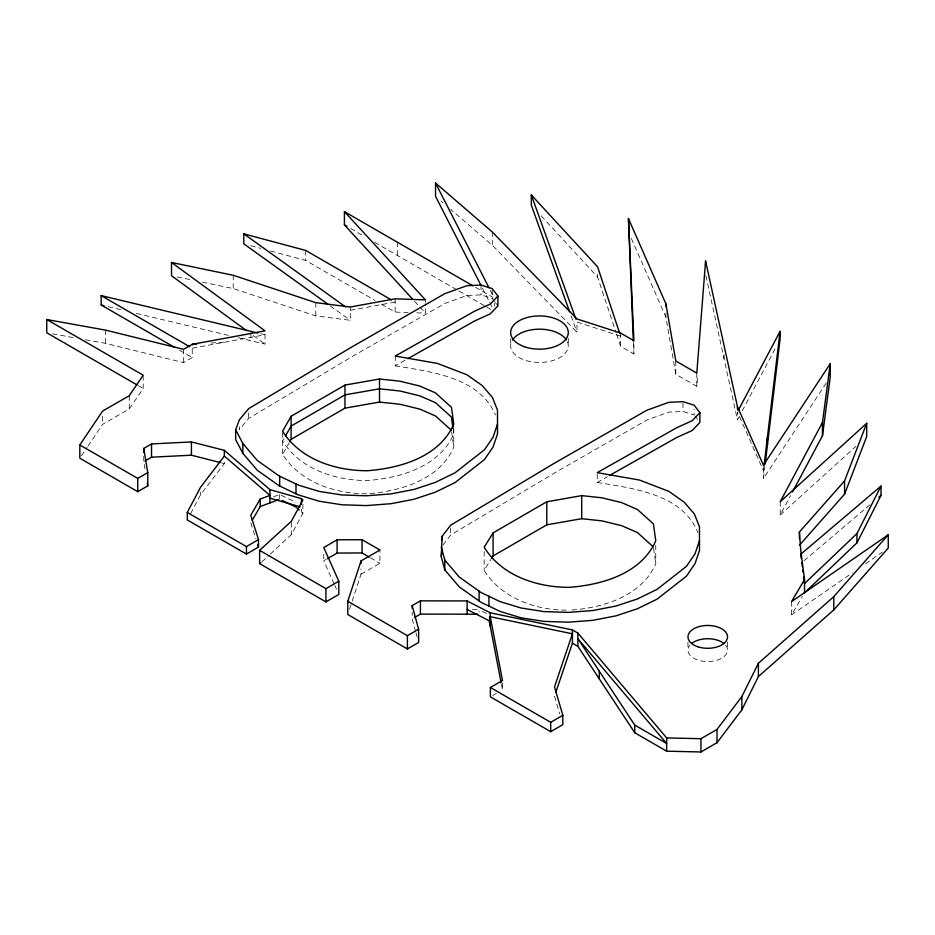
<?xml version="1.0" encoding="UTF-8"?>
<svg xmlns="http://www.w3.org/2000/svg" width="935" height="935" viewBox="0 0 935 935"><rect width="100%" height="100%" fill="white"/><g stroke="black" fill="none" stroke-linecap="round" stroke-linejoin="round"><path stroke-width="0.7" stroke-dasharray="4.67 3.51" d="M665.884 313.108L665.884 317.082L675.795 374.234L696.797 386.365L697.709 374.725M763.778 467.687L763.428 470.55L737.435 411.973L737.435 419.897L739.468 416.052M826.26 383.011L763.428 478.475L764.807 466.997M349.561 609.153L351.77 602.432M352.203 601.088L361.027 574.183L361.027 568.889M190.635 513.584L200.674 494.533L224.342 463.585L224.342 461.095M742.168 410.944L776.003 346.978M780.222 501.733L780.222 514.986L790.449 495.807M270.332 554.081L291.44 534.446L302.893 513.21L302.893 501.277M284.018 438.515L282.604 441.004C300.228 469.241 335.291 480.543 367.175 480.532C400.145 478.077 439.333 466.81 453.779 433.992L453.194 429.761M453.779 428.382L453.779 447.246C439.333 480.076 400.145 491.342 367.175 493.797C335.291 493.809 300.228 482.495 282.604 454.27L288.985 443.061M655.751 545.117L655.751 563.852C641.772 595.665 604.092 607.563 571.928 610.006M791.524 601.626L791.524 614.879L802.359 596.518M566.248 610.134C534.995 610.111 501.183 597.851 484.155 570.303L490.863 559.527M81.439 455.812L87.119 447.351M87.937 446.147L102.546 424.397L129.252 408.981L143.195 388.469L143.195 376.536M442.98 545.023L450.623 535.054L554.35 473.052L646.775 420.072L668.887 412.101L683.006 411.482L694.144 414.988L694.144 409.378M494.638 301.584L492.172 298.382L481.034 294.876L466.916 295.495L444.803 303.466L352.378 356.445L248.652 418.436L239.383 429.574L239.383 426.781M261.894 561.947L269.28 555.063M780.222 514.986L855.887 446.369M804.042 560.731L870.029 504.701M791.524 614.879L852.428 572.804M865.565 563.723L882.278 552.176M85.436 339.756L105.503 343.367L183.54 362.593L192.236 357.579L192.236 344.314M334.181 584.094L323.755 560.778L326.186 559.375M361.027 574.183L379.926 563.279L379.926 550.025M492.803 695.453L496.438 693.349M395.26 356.048L395.26 365.842L405.311 360.139M597.231 474.057L597.231 482.46L607.283 476.745M273.604 496.801L279.67 494.522L295.998 502.317M192.236 348.206L265.037 334.742L260.795 333.737M395.154 302.075L350.274 310.291L347.913 308.585M211.006 343.04L225.44 342.058M472.455 609.456L479.106 609.468L479.106 611.841M381.293 304.062L395.154 312.068L408.139 312.524M416.788 312.816L425.448 313.12L425.448 303.84M202.369 282.136L233.236 288.553L315.761 315.901L350.274 320.284L350.274 307.019M395.26 365.842C430.848 371.779 479.328 377.074 495.48 414.918M597.231 482.46C633.135 488.386 682.585 493.925 697.966 532.81M52.477 333.818L75.408 337.944M177.124 276.889L191.149 279.81M108.226 306.68L122.345 310.046M136.475 313.424L228.315 335.349M238.203 337.71L265.037 344.115L265.037 330.861M221.595 462.895L224.342 463.585M250.814 245.706L260.666 248.348M270.519 250.989L305.71 260.421L374.993 300.427M620.63 336.132L576.965 322.014L576.965 332.194L492.277 245.227L450.81 209.463M482.355 611.467L487.614 613.979M616.562 334.087L620.63 346.312L633.907 353.979L633.907 340.726M475.412 287.267L493.049 297.447M350.718 228.537L364.58 236.543M374.666 242.364L457.788 290.353M459.05 291.077L485.487 306.341M486.749 307.066L491.787 309.976M179.59 350.274L192.236 357.579M138.193 385.571L143.195 388.469M370.389 557.774L379.926 563.279M330.16 305.839L350.274 320.284M253.338 335.572L265.037 344.115M440.993 200.99L443.178 202.872M302.893 513.21L301.421 511.889L301.421 508.324M541.201 215.868L597.594 276.994L616.107 332.72M414.579 301.28L425.448 313.12M694.974 416.052L697.428 419.266M495.457 302.659L497.911 305.862M490.337 290.411L493.645 296.874M482.413 288.144L489.017 301.082M489.683 302.379L492.979 308.842M334.765 585.392L336.507 589.284M631.37 238.46L665.884 317.082M571.075 315.796L576.965 332.194M250.767 522.747L255.933 538.981M554.502 696.224L559.656 713.837M415.584 631.37L412.171 618.876L412.171 612.238M415.958 632.761L417.103 636.922M705.902 275.696L737.435 419.897M501.417 684.186L502.504 689.855L502.504 680.481M144.224 464.52L144.937 468.786M653.612 548.366L655.751 563.852M451.64 431.76L453.779 447.246M633.392 342.339L633.907 353.979M763.428 467.886L763.428 478.475M727.535 642.181L727.535 650.129M724.076 354.844L724.076 358.818M696.797 373.112L696.797 386.365M687.961 642.181L687.961 650.129M683.006 403.078L683.006 411.482M675.795 360.98L675.795 374.234M620.63 333.059L620.63 346.312M597.594 274.084L597.594 276.994M568.258 338.306L568.258 346.266M510.697 338.715L510.697 345.342M494.299 303.478L494.299 306.131M492.277 231.962L492.277 245.227M492.172 289.979L492.172 298.382M484.155 551.557L484.155 570.303M481.034 285.07L481.034 294.876M450.623 528.041L450.623 535.054M425.448 299.866L425.448 302.519M397.352 242.2L397.352 255.454M395.154 298.814L395.154 312.068M323.755 554.139L323.755 560.778M315.761 302.648L315.761 315.901M305.71 250.44L305.71 260.421M291.44 522.513L291.44 534.446M282.604 432.601L282.604 454.27M279.67 494.522L279.67 499.267M250.919 332.708L250.919 340.749M248.652 412.838L248.652 418.436M233.236 275.287L233.236 288.553M200.674 492.044L200.674 494.533M183.54 349.339L183.54 362.593M143.756 456.373L143.756 461.68M129.252 395.727L129.252 408.981M105.503 330.113L105.503 343.367M102.546 416.437L102.546 424.397M725.677 645.302A19.787 11.419 0 0 1 707.748 661.559A19.787 11.419 0 0 1 689.82 645.302M567.487 341.953A28.798 16.62 0 0 1 538.677 362.429A28.798 16.62 0 0 1 511.877 341.065"/><path stroke-width="1.4" d="M792.494 491.974L822.484 435.722L830.233 376.98L830.233 363.715L763.428 465.209L737.435 406.632L705.598 261.029L696.797 373.112L675.795 360.98L665.884 303.828L628.449 218.533L633.322 340.889M699.883 412.674L692.157 420.727L676.858 427.646L597.231 472.654L639.458 480.041L668.887 491.366L684.198 502.188L694.401 514.016L699.485 526.849L699.473 550.505L695.009 563.653L686.465 576.147L657.083 599.16L637.319 608.802L615.931 615.861L592.93 620.326L568.316 622.196L543.784 621.378L521.064 617.801L500.143 611.443L481.034 602.327L459.26 586.876L444.803 569.883L441.273 556.746L442.126 536.328L450.623 525.248L554.35 463.246L646.775 410.266L668.887 402.307L683.006 401.676L694.144 405.182L699.883 412.674L699.883 422.468L692.157 430.532L676.858 437.44L609.795 475.319M441.273 556.746L441.811 550.107M763.942 466.249L780.059 331.387L738.112 410.699M765.146 464.122L780.059 339.3L780.059 331.387M822.484 435.722L822.484 422.468L830.233 363.715M822.484 422.468L780.222 501.733L866.698 423.298L844.574 480.894L799.413 532.003L800.746 550.271L804.532 579.583L791.524 601.626L888.25 534.785L888.25 548.05L833.81 609.877L758.402 676.543L741.864 709.805L717.005 742.706L700.946 751.974L666.655 751.179L666.655 737.914L577.877 633.077L572.43 629.933L490.22 612.799L467.138 600.936L420.423 600.854L412.171 605.611L418.611 629.22L418.611 642.485L407.403 648.948L347.797 614.54L347.797 601.275L361.027 560.93L379.926 550.025L362.044 539.705L337.103 539.811L323.755 547.513L338.821 581.208L338.821 594.461L325.918 601.906L259.614 563.63L259.614 550.364L291.44 521.192L302.893 499.944L301.421 498.624L269.958 489.648L224.342 450.331L191.43 441.939L151.528 443.926L143.756 448.414L143.756 452.4M555.881 692.145L572.43 643.198L572.43 629.933M497.502 424.093L493.037 437.241L484.494 449.735L455.111 472.748L435.348 482.39L413.96 489.449L390.959 493.914L366.345 495.784L341.813 494.966L319.092 491.389L298.171 485.043L279.062 475.915L257.289 460.464L242.831 443.47L235.643 429.726L239.383 419.768L248.652 408.642L352.378 346.64L444.803 293.66L466.916 285.701L481.034 285.07L492.172 288.576L497.911 296.056L497.911 305.862L490.185 313.926L474.886 320.834L407.824 358.701M699.473 540.699L695.009 553.847L686.465 566.341L657.083 589.354L637.319 598.996L615.931 606.055L592.93 610.52L568.316 612.39L543.784 611.583L521.064 607.995L500.143 601.649L481.034 592.521L459.26 577.07L444.803 560.088L441.273 546.94M799.413 545.257L844.574 494.159L866.698 436.563L866.698 423.298M666.655 737.914L700.946 738.708L717.005 729.44L741.864 696.552L758.402 663.289L833.81 596.624L888.25 534.785M803.633 576.579L804.532 583.569L856.939 533.569L881.027 486.083L881.027 495.363L856.939 542.849L804.532 592.848L804.532 579.583M224.342 456.105L269.958 495.41L260.234 499.056L250.767 515.255L258.516 539.612L258.516 547.104L246.443 554.081L187.28 519.93L187.28 512.438L200.674 487.053L224.342 456.105L224.342 450.331M291.124 416.262L282.604 431.21C300.228 459.436 335.291 470.749 367.175 470.737C400.145 468.283 439.333 457.005 453.779 424.186L451.453 407.298L435.488 392.899L419.78 386.038L399.923 381.188L379.517 379.014L344.98 385.08L291.124 416.262L291.124 439.333L289.698 441.823M285.444 436.026L291.124 426.068L344.98 394.874L379.517 388.808L399.923 390.994L419.78 395.844L435.488 402.704L451.453 417.092L453.007 428.359M252.216 520.246L260.234 506.536L260.234 499.056M493.096 532.88L484.155 547.232C501.733 575.808 537.017 587.39 569.146 587.344C602.117 584.889 641.305 573.611 655.751 540.792L653.425 523.904L637.46 509.505L621.752 502.644L601.895 497.794L581.699 495.632L546.8 501.768L493.096 532.88L493.096 555.939L491.6 558.335M143.756 448.414L147.765 472.596L147.765 485.861L137.726 491.658L79.814 458.22L79.814 444.966L102.546 411.131L129.252 395.727L143.195 375.204L46.75 319.525L46.75 332.778L136.931 384.846M497.911 296.056L490.185 304.12L474.886 311.028L395.26 356.048L437.486 363.434L466.916 374.76L482.226 385.582L492.429 397.41L497.513 410.243L497.502 433.887L493.037 447.047L484.494 459.541L455.111 482.553L435.348 492.196L413.96 499.255L390.959 503.708L366.345 505.59L341.813 504.771L319.092 501.195L298.171 494.837L279.062 485.721L257.289 470.27L242.831 453.276L235.643 439.52L235.643 429.726M881.027 486.083L800.746 554.256L801.283 558.44M878.83 497.233L881.027 495.363M291.124 439.333L344.98 408.139L379.517 402.073L399.923 404.247L419.78 409.098L435.488 415.958L451.453 430.357M493.096 555.939L546.8 524.827L581.699 518.703L601.895 520.853L621.752 525.704L637.46 532.564L653.425 546.963M246.326 330.441L171.514 275.731L171.514 262.466L265.037 330.861L192.236 344.314L183.54 349.339L105.503 330.113L46.75 319.525M144.867 461.037L151.528 457.192L191.43 455.205L220.228 462.544M79.814 444.966L137.726 478.404L147.765 472.596M187.28 512.438L246.443 546.589L258.516 539.612M259.614 563.63L260.842 562.928M327.402 558.674L337.103 553.076L362.044 552.959L369.196 557.085M259.614 550.364L325.918 588.653L338.821 581.208M414.532 617.509L420.423 614.108L477.773 614.202M347.797 601.275L407.403 635.695L418.611 629.22M490.372 687.482L502.504 680.481L490.22 616.691L572.43 633.813L554.502 686.851L562.812 715.298L562.812 724.672L550.692 731.673L490.372 696.856L490.372 687.482L550.692 722.299L562.812 715.298M260.234 506.536L278.455 499.722M192.236 344.314L196.572 344.022M171.514 262.466L233.236 275.287L315.761 302.648L350.274 307.019L395.154 298.814L425.448 299.866L344.419 211.637L344.419 224.891L412.604 299.13M174.529 347.352L101.155 304.985L101.155 295.612L257.978 333.059M101.155 304.985L103.984 305.663M327.788 304.132L243.778 243.813L243.778 233.832L305.71 250.44L391.379 299.89M269.958 498.156L300.053 506.758M282.183 500.47L295.998 507.062L299.247 509.961M467.138 609.445L490.22 621.319L489.437 617.287M344.419 211.637L472.9 285.818M344.419 224.891L346.932 226.352M101.155 295.612L189.711 346.745M572.43 643.198L577.877 646.342L634.748 732.748L666.655 751.179M634.748 725.092L666.655 743.524L577.877 638.687L634.748 725.092L634.748 732.748M243.778 233.832L345.541 306.89M481.093 285.561L435.535 196.292L435.535 183.026L492.277 231.962L576.965 318.94L620.63 333.059L633.907 340.726L628.449 218.533M569.602 311.706L531.314 205.139L531.314 194.971L597.594 266.814L619.73 333.421M435.535 183.026L489.017 287.828M531.314 194.971L575.983 319.279M257.651 544.392L258.516 547.104M489.18 620.688L501.137 682.76M147.298 483.009L147.765 485.861M801.833 562.625L802.37 566.82M802.733 569.602L803.095 572.395M856.939 533.569L856.939 542.849M844.574 480.894L844.574 494.159M833.81 596.624L833.81 609.877M799.413 532.003L799.413 538.63M767.378 437.557L767.378 445.469M758.402 663.289L758.402 676.543M741.864 696.552L741.864 709.805M737.435 406.632L737.435 409.308M717.005 729.44L717.005 742.706M705.598 261.029L705.598 265.002M700.946 738.708L700.946 751.974M665.884 303.828L665.884 306.481M599.277 671.201L599.277 678.868M581.699 495.632L581.699 518.703M577.877 633.077L577.877 646.342M550.692 722.299L550.692 731.673M546.8 501.768L546.8 524.827M490.22 612.799L490.22 626.064M488.923 596.285L488.923 606.09M479.106 591.142L479.106 600.948M467.138 600.936L467.138 614.19M444.803 560.088L444.803 569.883M442.126 536.328L442.126 540.524M420.423 600.854L420.423 614.108M412.171 605.611L412.171 608.264M407.403 635.695L407.403 648.948M379.517 379.014L379.517 402.073M362.044 539.705L362.044 552.959M361.027 560.93L361.027 563.583M344.98 385.08L344.98 408.139M337.103 539.811L337.103 553.076M325.918 588.653L325.918 601.906M301.421 498.624L301.421 504.304M295.998 484.003L295.998 493.809M279.67 476.207L279.67 486.013M269.958 489.648L269.958 502.901M246.443 546.589L246.443 554.081M242.831 443.47L242.831 453.276M191.43 441.939L191.43 455.205M151.528 443.926L151.528 457.192M137.726 478.404L137.726 491.658M691.538 643.584A19.787 11.419 0 0 1 723.959 643.584M512.474 340.036A28.798 16.62 0 0 1 539.331 329.178A28.798 16.62 0 0 1 566.376 339.873M697.861 646.763A19.787 11.419 0 0 0 727.535 636.875A19.787 11.419 0 0 0 697.861 626.988A19.787 11.419 0 0 0 697.861 646.763M524.395 346.71A28.798 16.62 0 0 0 568.258 333.012A28.798 16.62 0 0 0 525.774 317.923A28.798 16.62 0 0 0 524.395 346.71"/></g></svg>
